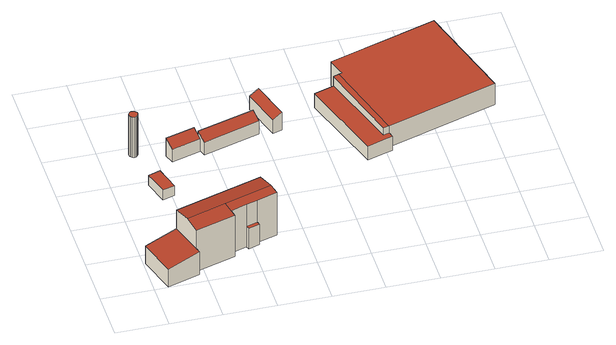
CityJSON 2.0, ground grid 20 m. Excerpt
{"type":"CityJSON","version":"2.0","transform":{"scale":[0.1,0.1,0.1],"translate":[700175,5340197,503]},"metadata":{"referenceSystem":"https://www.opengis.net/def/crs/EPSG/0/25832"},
"CityObjects":{
"building1":{"type":"Building","attributes":{"Gemeindeschluessel":"09184112","HoeheDach":"523.640","HoeheGrund":"503.590","Methode":"2000","NiedrigsteTraufeDesGebaeudes":"511.589","Geometrietyp2DReferenz":"3000","function":"31001_2000","roofType":"1000","measuredHeight":20.05},"address":[{"country":"Germany","locality":"Aschheim","thoroughfareName":"Am Westerluß 97"}],"geometry":[{"type":"Solid","lod":"2","boundaries":[[[[0,1,2,3,4,5]],[[6,7,8,9]],[[10,7,6,11,12,13]],[[14,15,16,17,18,19,20]],[[4,21,22,15,14,23]],[[24,25,26,8,7]],[[27,10,13,28,29]],[[0,5,4,23,14,20,30]],[[26,31,29,28,32,3,2,1,33,19,18,17,34,9,8]],[[30,20,19,33]],[[13,35,32,28]],[[12,11,16,15,22]],[[0,30,33,1]],[[25,36,31,26]],[[7,10,27,24]],[[35,21,4,3,32]],[[6,9,34,17,16,11]],[[25,24,27,36]],[[35,13,12,22,21]],[[36,27,29,31]]]],"semantics":{"surfaces":[{"type":"WallSurface"},{"type":"RoofSurface","Dachneigung":"77.143","Dachorientierung":"165.160","Flaeche":"74.537","Z_MAX":"20.050","Z_MAX_ASL":"523.640","Z_MIN":"19.180","Z_MIN_ASL":"522.770"},{"type":"RoofSurface","Dachneigung":"80.014","Dachorientierung":"255.125","Flaeche":"206.755","Z_MAX":"10.300","Z_MAX_ASL":"513.890","Z_MIN":"7.999","Z_MIN_ASL":"511.589"},{"type":"GroundSurface"},{"type":"RoofSurface","Dachneigung":"80.204","Dachorientierung":"345.160","Flaeche":"260.597","Z_MAX":"20.050","Z_MAX_ASL":"523.640","Z_MIN":"18.789","Z_MIN_ASL":"522.379"},{"type":"RoofSurface","Dachneigung":"90.0","Dachorientierung":"-1.000","Flaeche":"6.440","Z_MAX":"9.240","Z_MAX_ASL":"512.830","Z_MIN":"9.240","Z_MIN_ASL":"512.830"},{"type":"RoofSurface","Dachneigung":"77.525","Dachorientierung":"165.160","Flaeche":"102.805","Z_MAX":"20.050","Z_MAX_ASL":"523.640","Z_MIN":"18.661","Z_MIN_ASL":"522.251"}],"values":[[0,0,1,0,0,0,0,2,3,0,0,4,0,0,0,0,0,5,6,0]]}}]},
"building2":{"type":"Building","attributes":{"Gemeindeschluessel":"09184112","HoeheDach":"507.940","HoeheGrund":"503.540","Methode":"1000","NiedrigsteTraufeDesGebaeudes":"507.940","Geometrietyp2DReferenz":"3000","function":"31001_2000","roofType":"1000","measuredHeight":4.4,"storeysAboveGround":1},"geometry":[{"type":"Solid","lod":"2","boundaries":[[[[37,38,39,40]],[[41,42,39,38]],[[43,44,37,40]],[[42,43,40,39]],[[41,44,43,42]],[[44,41,38,37]]]],"semantics":{"surfaces":[{"type":"GroundSurface"},{"type":"WallSurface"},{"type":"RoofSurface","Dachneigung":"90.000","Dachorientierung":"-1.000","Flaeche":"48.692","Z_MAX":"4.400","Z_MAX_ASL":"507.940","Z_MIN":"4.400","Z_MIN_ASL":"507.940"}],"values":[[0,1,1,1,2,1]]}}]},
"building3":{"type":"Building","attributes":{"Gemeindeschluessel":"09184112","HoeheDach":"521.782","HoeheGrund":"503.482","Methode":"1000","NiedrigsteTraufeDesGebaeudes":"521.782","Geometrietyp2DReferenz":"3000","function":"31001_2000","roofType":"1000","measuredHeight":18.3,"storeysAboveGround":1},"geometry":[{"type":"Solid","lod":"2","boundaries":[[[[45,46,47,48]],[[49,50,51,52]],[[53,54,55,56]],[[46,57,58,47]],[[59,60,61,62]],[[45,50,49,63,54,53,64,65,66,67,68,69,70,71,60,59,72,57,46]],[[54,63,73,55]],[[71,70,74,75]],[[64,53,56,76]],[[69,68,77,78]],[[60,71,75,61]],[[72,59,62,79]],[[70,69,78,74]],[[65,64,76,80]],[[68,67,81,77]],[[48,47,58,79,62,61,75,74,78,77,81,82,80,76,56,55,73,52,51]],[[63,49,52,73]],[[67,66,82,81]],[[57,72,79,58]],[[66,65,80,82]],[[50,45,48,51]]]],"semantics":{"surfaces":[{"type":"WallSurface"},{"type":"RoofSurface","Dachneigung":"90.000","Dachorientierung":"-1.000","Flaeche":"9.455","Z_MAX":"18.300","Z_MAX_ASL":"521.782","Z_MIN":"18.300","Z_MIN_ASL":"521.782"},{"type":"GroundSurface"}],"values":[[0,0,0,0,0,1,0,0,0,0,0,0,0,0,0,2,0,0,0,0,0]]}}]},
"building4":{"type":"Building","attributes":{"Gemeindeschluessel":"09184112","HoeheDach":"511.473","HoeheGrund":"503.474","Methode":"2000","NiedrigsteTraufeDesGebaeudes":"509.267","Geometrietyp2DReferenz":"3000","function":"31001_2000","roofType":"2100","measuredHeight":8,"storeysAboveGround":1},"geometry":[{"type":"Solid","lod":"2","boundaries":[[[[83,84,85,86]],[[87,88,84,83]],[[89,90,86,85]],[[84,88,89,85]],[[88,87,90,89]],[[87,83,86,90]]]],"semantics":{"surfaces":[{"type":"WallSurface"},{"type":"RoofSurface","Dachneigung":"62.331","Dachorientierung":"163.683","Flaeche":"54.720","Z_MAX":"8.000","Z_MAX_ASL":"511.473","Z_MIN":"5.793","Z_MIN_ASL":"509.267"},{"type":"GroundSurface"}],"values":[[0,1,2,0,0,0]]}}]},
"building5":{"type":"Building","attributes":{"Gemeindeschluessel":"09184112","HoeheDach":"508.050","HoeheGrund":"503.950","Methode":"2000","NiedrigsteTraufeDesGebaeudes":"507.178","Geometrietyp2DReferenz":"3000","function":"31001_2523","roofType":"3100","measuredHeight":4.1,"storeysAboveGround":1},"geometry":[{"type":"Solid","lod":"2","boundaries":[[[[91,92,93,94,95,96]],[[96,95,97,98,99,91]],[[98,100,101,99]],[[102,97,95,94]],[[97,102,100,98]],[[99,101,92,91]],[[100,102,94,93,92,101]]]],"semantics":{"surfaces":[{"type":"GroundSurface"},{"type":"WallSurface"},{"type":"RoofSurface","Dachneigung":"61.204","Dachorientierung":"252.364","Flaeche":"4.762","Z_MAX":"4.100","Z_MAX_ASL":"508.050","Z_MIN":"3.228","Z_MIN_ASL":"507.178"},{"type":"RoofSurface","Dachneigung":"61.198","Dachorientierung":"72.377","Flaeche":"4.408","Z_MAX":"4.100","Z_MAX_ASL":"508.050","Z_MIN":"3.286","Z_MIN_ASL":"507.236"}],"values":[[0,1,2,1,3,1,1]]}}]},
"building6":{"type":"Building","attributes":{"Gemeindeschluessel":"09184112","HoeheDach":"511.542","HoeheGrund":"503.541","Methode":"2000","NiedrigsteTraufeDesGebaeudes":"509.338","Geometrietyp2DReferenz":"3000","function":"31001_2000","roofType":"2100","measuredHeight":8,"storeysAboveGround":1},"geometry":[{"type":"Solid","lod":"2","boundaries":[[[[103,104,105,106]],[[104,107,108,105]],[[107,104,103,109]],[[105,108,110,106]],[[109,103,106,110]],[[107,109,110,108]]]],"semantics":{"surfaces":[{"type":"WallSurface"},{"type":"RoofSurface","Dachneigung":"62.379","Dachorientierung":"163.569","Flaeche":"108.372","Z_MAX":"8.000","Z_MAX_ASL":"511.542","Z_MIN":"5.797","Z_MIN_ASL":"509.338"},{"type":"GroundSurface"}],"values":[[0,0,1,2,0,0]]}}]},
"building7":{"type":"Building","attributes":{"Gemeindeschluessel":"09184112","HoeheDach":"511.460","HoeheGrund":"503.421","Methode":"2000","NiedrigsteTraufeDesGebaeudes":"509.652","Geometrietyp2DReferenz":"3000","function":"31001_2000","roofType":"2100","measuredHeight":8.04,"storeysAboveGround":1},"geometry":[{"type":"Solid","lod":"2","boundaries":[[[[111,112,113,114]],[[114,113,115,116]],[[111,114,116,117]],[[113,112,118,115]],[[118,117,116,115]],[[112,111,117,118]]]],"semantics":{"surfaces":[{"type":"RoofSurface","Dachneigung":"64.359","Dachorientierung":"253.508","Flaeche":"65.734","Z_MAX":"8.039","Z_MAX_ASL":"511.460","Z_MIN":"6.231","Z_MIN_ASL":"509.652"},{"type":"WallSurface"},{"type":"GroundSurface"}],"values":[[0,1,1,1,2,1]]}}]},
"building8":{"type":"Building","attributes":{"Gemeindeschluessel":"09184112","HoeheDach":"514.348","HoeheGrund":"503.440","Methode":"2000","NiedrigsteTraufeDesGebaeudes":"509.690","Geometrietyp2DReferenz":"3000","function":"51009_1610","roofType":"1000","measuredHeight":10.91},"geometry":[{"type":"Solid","lod":"2","boundaries":[[[[119,120,121,122,123,124,125,126,127,128,129]],[[130,131,132,129,128]],[[133,130,128,127]],[[134,135,131,130,133,136,137]],[[138,139,140,141]],[[135,134,139,138]],[[142,132,131,135,138,141]],[[143,144,132,142,141,140,145,146]],[[136,133,127,126]],[[120,119,144,143,146,121]],[[137,136,126,125]],[[132,144,119,129]],[[140,139,134,137,125,124,123,122,145]],[[146,145,122,121]]]],"semantics":{"surfaces":[{"type":"GroundSurface"},{"type":"WallSurface"},{"type":"RoofSurface","Dachneigung":"88.021","Dachorientierung":"162.593","Flaeche":"1792.227","Z_MAX":"10.908","Z_MAX_ASL":"514.348","Z_MIN":"9.510","Z_MIN_ASL":"512.950"},{"type":"RoofSurface","Dachneigung":"88.051","Dachorientierung":"162.587","Flaeche":"77.019","Z_MAX":"10.638","Z_MAX_ASL":"514.078","Z_MIN":"9.510","Z_MIN_ASL":"512.950"},{"type":"RoofSurface","Dachneigung":"90.000","Dachorientierung":"-1.000","Flaeche":"290.273","Z_MAX":"6.250","Z_MAX_ASL":"509.690","Z_MIN":"6.250","Z_MIN_ASL":"509.690"}],"values":[[0,1,1,2,1,3,1,4,1,1,1,1,1,1]]}}]}
},
"vertices":[
[177,41,109],[177,41,6],[172,59,6],[171,60,6],[171,60,109],[172,59,109],[500,187,198],[423,163,198],[423,163,6],[500,187,6],[379,149,198],[489,223,206],[306,167,206],[317,130,198],[132,190,109],[132,190,194],[468,293,194],[468,293,6],[132,190,6],[7,151,6],[7,151,86],[171,60,193],[153,120,206],[153,120,109],[423,163,98],[427,150,98],[427,150,6],[379,149,98],[317,130,6],[379,149,6],[52,2,86],[383,136,6],[324,107,6],[52,2,6],[489,223,6],[324,107,193],[383,136,98],
[180,594,5],[208,498,5],[161,485,5],[133,580,5],[208,498,49],[161,485,49],[133,580,49],[180,594,49],
[144,760,188],[143,757,188],[143,757,5],[144,760,5],[139,772,188],[143,767,188],[143,767,5],[139,772,5],[128,778,188],[132,777,188],[132,777,5],[128,778,5],[142,754,188],[142,754,5],[134,745,188],[128,743,188],[128,743,5],[134,745,5],[134,776,188],[122,778,188],[116,775,188],[112,770,188],[109,764,188],[109,758,188],[111,752,188],[116,747,188],[121,744,188],[139,749,188],[134,776,5],[116,747,5],[121,744,5],[122,778,5],[109,758,5],[111,752,5],[139,749,5],[116,775,5],[109,764,5],[112,770,5],
[249,683,63],[237,723,85],[237,723,5],[249,683,5],[360,715,63],[348,755,85],[348,755,5],[360,715,5],
[488,271,9],[480,296,9],[495,301,9],[509,305,9],[517,280,9],[503,276,9],[517,280,42],[503,276,51],[488,271,42],[495,301,51],[480,296,42],[509,305,42],
[357,733,85],[577,797,85],[577,797,5],[357,733,5],[588,757,63],[588,757,5],[369,692,63],[369,692,5],
[673,758,85],[628,910,84],[592,899,67],[637,747,67],[592,899,4],[637,747,4],[673,758,4],[628,910,4],
[1023,545,4],[1001,538,4],[924,514,4],[818,852,4],[895,876,4],[917,883,4],[928,887,4],[906,956,4],[1320,1086,4],[1441,700,4],[1017,567,4],[1441,700,100],[1017,567,100],[1017,567,67],[1320,1086,113],[917,883,111],[1016,567,100],[906,956,113],[928,887,111],[994,560,100],[895,876,111],[895,876,67],[994,560,67],[1016,567,67],[1001,538,67],[1023,545,67],[818,852,67],[924,514,67]
]}
